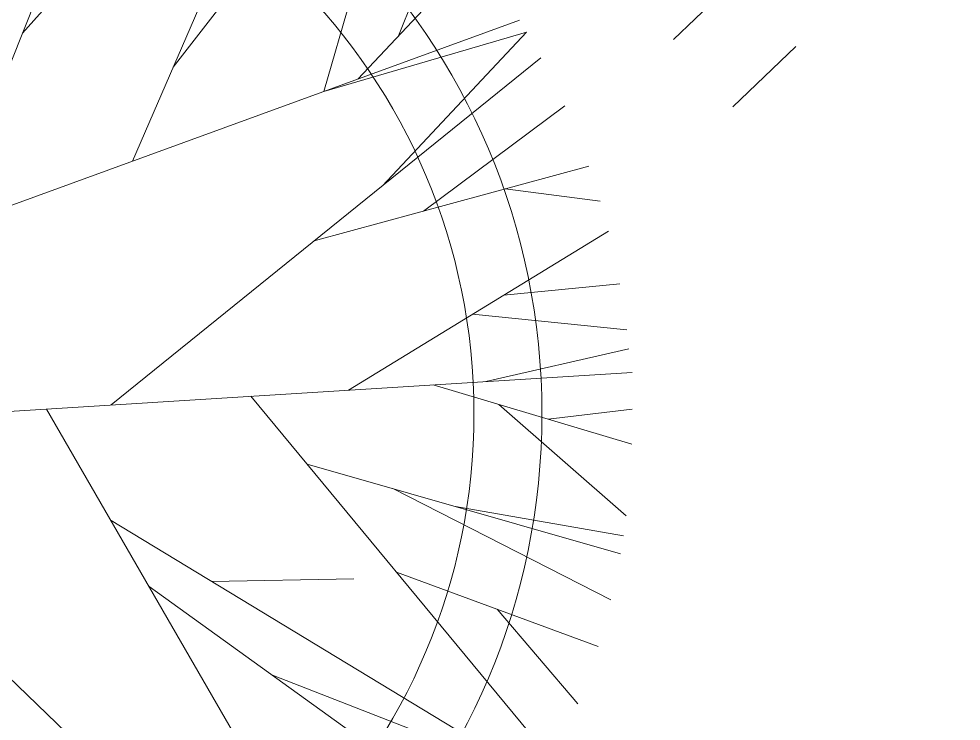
# Model space of a CAD drawing. Header units: millimetres. Extents: x 29001 to 40804, y -8833 to -5892.
# Drawn here: x 30310.24 to 30337.97, y -8635.5 to -8614.83 of the extents above; entities that cross this region are included whole.
import ezdxf

# ---------------------------------------------------------------- set-up
doc = ezdxf.new("R2010")
doc.units = ezdxf.units.MM
doc.layers.get('0').update_dxf_attribs({"lineweight": 0})
for name, color, linetype, lineweight in [('saksı', 180, 'Continuous', 0), ('xxx_Auto_Peyzaj_Genel', 64, 'Continuous', 0), ('xxx_Auto_Yardimci_Isaret Genel', 51, 'Continuous', 0)]:
    doc.layers.add(name, color=color, linetype=linetype, lineweight=lineweight)

# ---------------------------------------------------------------- blocks, each defined once
blk = doc.blocks.new('ADFDDS')
at = {"color": 253, "linetype": 'ByBlock', "true_color": 0xa4c99c}
for p, q in [((-40.394, 18.39), (-51.705, 30.439)), ((-19.093, 1.193), (-52.835, 28.434)), ((-43.604, 16.397), (-54.701, 24.653)), ((-35.044, 14.071), (-56.594, 19.927)), ((-37.739, 2.359), (-58.139, 14.826)), ((-49.913, 9.799), (-59.037, 10.706)), ((-47.475, 8.309), (-59.581, 7.08)), ((-9.166, -18.332), (-38.203, -46.266))]:
    blk.add_line(p, q, dxfattribs=at)
at = {"layer": 'xxx_Auto_Peyzaj_Genel', "color": 67, "linetype": 'Continuous', "lineweight": 0, "true_color": 0x67775a}
for p, q in [((0, 0), (-22.5, 56.25)), ((-12.149, 30.372), (-30.897, 51.433)), ((-20.77, 20.316), (-33.553, 49.741)), ((-23.972, 27.687), (-38.316, 46.173)), ((-35.79, 25.786), (-40.992, 43.814)), ((-41.664, 30.154), (-45.262, 39.387)), ((-38.465, 26.76), (-47.632, 36.486)), ((-5.971, 14.927), (-51.142, 31.376)), ((-51.705, 30.439), (-35.79, 25.786)), ((-50.037, 18.145), (-57.484, 17.193)), ((-48.507, 3.032), (-59.738, 5.601)), ((0, 0), (-60, 3.75)), ((-44.369, 2.773), (-59.971, -1.872)), ((-30.071, 1.879), (-53.736, -26.692)), ((-53.397, 0.085), (-59.994, 0.867)), ((-49.535, 1.235), (-59.527, -7.517)), ((-14.036, 0.877), (-40.242, -44.503)), ((-34.476, -3.439), (-59.078, -10.476)), ((-41.199, -5.361), (-58.321, -14.096)), ((-46.134, -6.773), (-59.311, -9.065)), ((-19.092, -7.879), (-52.421, -28.046)), ((-41.495, -11.912), (-57.315, -17.747)), ((-26.98, -12.652), (-38.153, -12.444)), ((-22.074, -13.043), (-50.017, -33.14)), ((-49.406, -14.83), (-55.723, -22.246)), ((-31.766, -20.013), (-52.935, -28.246))]:
    blk.add_line(p, q, dxfattribs=at)
blk = doc.blocks.new('U1')
at = {"lineweight": 0, "true_color": 0x6c822b}
h = blk.add_hatch(dxfattribs=at)
h.set_pattern_fill('ANSI31', color=67, scale=0.1195, style=0)
edge = h.paths.add_edge_path()
edge.add_line((-2359701.9845, 78417.9483), (-2359701.9685, 78418.0585))
edge.add_line((-2359701.9685, 78418.0585), (-2359701.9366, 78418.0993))
edge.add_line((-2359701.9366, 78418.0993), (-2359701.8442, 78418.1313))
edge.add_line((-2359701.8442, 78418.1313), (-2359701.8478, 78418.0781))
edge.add_line((-2359701.8478, 78418.0781), (-2359701.8726, 78418.0213))
edge.add_line((-2359701.8726, 78418.0213), (-2359701.9845, 78417.9503))
edge.add_line((-2359702.2653, 78418.1678), (-2359702.2494, 78418.278))
edge.add_line((-2359702.2494, 78418.278), (-2359702.2174, 78418.3188))
edge.add_line((-2359702.2174, 78418.3188), (-2359702.1251, 78418.3508))
edge.add_line((-2359702.1251, 78418.3508), (-2359702.1287, 78418.2975))
edge.add_line((-2359702.1287, 78418.2975), (-2359702.1535, 78418.2407))
edge.add_line((-2359702.1535, 78418.2407), (-2359702.2654, 78418.1697))
edge.add_line((-2359702.6518, 78418.5498), (-2359702.756, 78418.5891))
edge.add_line((-2359702.756, 78418.5891), (-2359702.789, 78418.6291))
edge.add_line((-2359702.789, 78418.6291), (-2359702.8003, 78418.7261))
edge.add_line((-2359702.8003, 78418.7261), (-2359702.7491, 78418.7112))
edge.add_line((-2359702.7491, 78418.7112), (-2359702.699, 78418.6747))
edge.add_line((-2359702.699, 78418.6747), (-2359702.6537, 78418.5502))
edge.add_line((-2359702.905, 78418.0329), (-2359702.8892, 78417.9226))
edge.add_line((-2359702.8892, 78417.9226), (-2359702.9084, 78417.8744))
edge.add_line((-2359702.9084, 78417.8744), (-2359702.9879, 78417.8178))
edge.add_line((-2359702.9879, 78417.8178), (-2359702.9995, 78417.8698))
edge.add_line((-2359702.9995, 78417.8698), (-2359702.9917, 78417.9313))
edge.add_line((-2359702.9917, 78417.9313), (-2359702.9044, 78418.031))
edge.add_line((-2359702.5347, 78417.6308), (-2359702.5189, 78417.5205))
edge.add_line((-2359702.5189, 78417.5205), (-2359702.538, 78417.4723))
edge.add_line((-2359702.538, 78417.4723), (-2359702.6176, 78417.4156))
edge.add_line((-2359702.6176, 78417.4156), (-2359702.6292, 78417.4677))
edge.add_line((-2359702.6292, 78417.4677), (-2359702.6214, 78417.5292))
edge.add_line((-2359702.6214, 78417.5292), (-2359702.5341, 78417.6289))
edge.add_line((-2359701.7643, 78418.6315), (-2359701.7483, 78418.7417))
edge.add_line((-2359701.7483, 78418.7417), (-2359701.7164, 78418.7826))
edge.add_line((-2359701.7164, 78418.7826), (-2359701.624, 78418.8145))
edge.add_line((-2359701.624, 78418.8145), (-2359701.6276, 78418.7613))
edge.add_line((-2359701.6276, 78418.7613), (-2359701.6524, 78418.7045))
edge.add_line((-2359701.6524, 78418.7045), (-2359701.7643, 78418.6335))
blk = doc.blocks.new('MOBİLYALAR')
at = {"layer": 'saksı'}
for radius in [20, 18]:
    blk.add_circle((1160.842, -2304.647), radius, dxfattribs=at)
at = {"lineweight": 0, "extrusion": (-7.374e-13, 3.02e-14, -1), "xscale": -6.952506840120368, "yscale": 6.9525068401204, "zscale": 6.952506840120427, "rotation": 1.175259469639318}
blk.add_blockref('U1', (-16392401.031, -883875.864), dxfattribs=at)
at = {"layer": 'xxx_Auto_Yardimci_Isaret Genel', "color": 253, "lineweight": 0, "true_color": 0xbeb4b1, "xscale": -0.375, "yscale": 0.375, "zscale": 0.375}
blk.add_blockref('ADFDDS', (1161, -2304.843), dxfattribs=at)

msp = doc.modelspace()

# ---------------------------------------------------------------- block references
at = {"color": 6}
msp.add_blockref('MOBİLYALAR', (29144.792, -6321.799), dxfattribs=at)

doc.saveas('drawing.dxf')
